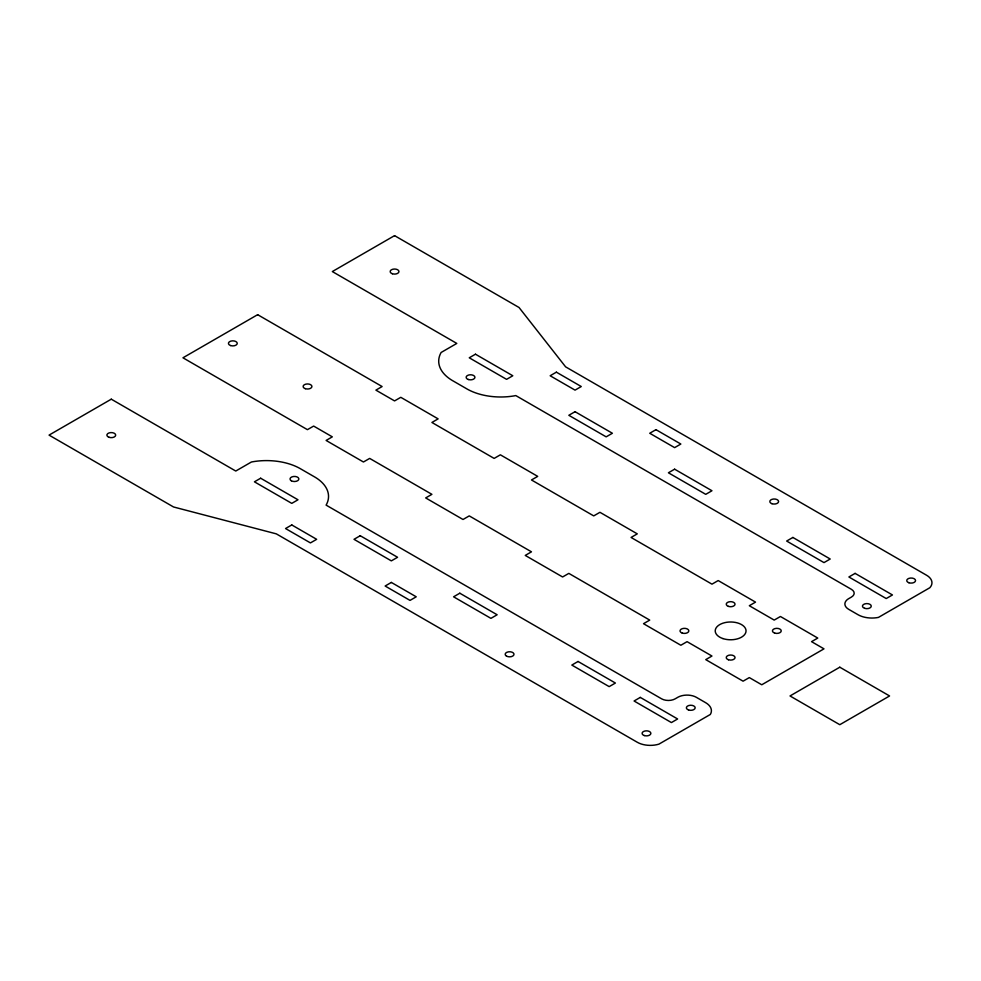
<?xml version="1.0" encoding="UTF-8"?>
<svg xmlns="http://www.w3.org/2000/svg" width="981" height="981" viewBox="0 0 981 981"><rect width="100%" height="100%" fill="white"/><g stroke="black" fill="none" stroke-linecap="round" stroke-linejoin="round"><path stroke-width="1.47" d="M111.282 399.181L49.05 435.11L173.527 506.969L276.311 533.86L637.282 742.261A18.406 10.632 0 0 0 658.925 744.138L710.305 714.475A19.706 11.38 0 0 0 705.633 702.678L696.351 697.319A13.145 7.59 0 0 0 678.214 697.074L675.21 698.803A9.503 5.481 0 0 1 661.685 698.864L326.109 505.117A47.971 27.701 0 0 0 313.65 476.374L301.204 469.188A47.971 27.701 0 0 0 251.418 462.002L235.759 471.039L111.282 399.181M257.647 314.68L182.957 357.795L307.433 429.666L313.65 426.073L332.326 436.852L326.109 440.444L363.448 462.002L369.665 458.409L431.91 494.338L425.68 497.931L463.02 519.489L469.249 515.896L531.481 551.825L525.252 555.418L562.604 576.975L568.821 573.382L649.729 620.102L643.511 623.695L680.851 645.253L687.068 641.66L711.961 656.031L705.744 659.624L743.083 681.182L749.312 677.589L761.759 684.775L823.991 648.846L811.545 641.66L817.774 638.067L780.435 616.497L774.205 620.09L749.312 605.718L755.529 602.126L718.19 580.568L711.973 584.161L631.065 537.453L637.282 533.86L599.943 512.303L593.726 515.896L531.481 479.967L537.711 476.374L500.371 454.816L494.142 458.409L431.91 422.468L438.127 418.875L400.788 397.317L394.57 400.91L375.895 390.131L382.124 386.539L257.647 314.68M394.558 235.636L332.326 271.565L456.803 343.424L441.131 352.473A47.971 27.701 0 0 0 453.578 381.217L466.024 388.402A47.971 27.701 0 0 0 515.822 395.588L851.398 589.336A9.503 5.481 0 0 1 851.3 597.147L848.295 598.876A13.145 7.59 0 0 0 848.724 609.348L858.007 614.707A19.706 11.38 0 0 0 878.449 617.405L929.816 587.742A18.406 10.632 0 0 0 926.579 575.246L565.608 366.845L519.035 307.494L394.558 235.636M260.652 478.225L254.422 481.818L291.774 503.376L297.991 499.783L260.652 478.225M475.466 354.202L469.249 357.795L506.588 379.353L512.805 375.76L475.466 354.202M291.774 524.945L285.545 528.538L310.437 542.91L316.667 539.317L291.774 524.945M556.374 372.167L550.157 375.76L575.05 390.131L581.267 386.539L556.374 372.167M360.223 535.724L354.006 539.317L391.345 560.874L397.575 557.282L360.223 535.724M575.05 411.701L568.821 415.294L606.16 436.852L612.389 433.259L575.05 411.701M391.345 582.432L385.128 586.025L410.021 600.397L416.238 596.804L391.345 582.432M655.958 429.666L649.729 433.259L674.621 447.63L680.851 444.037L655.958 429.666M459.807 593.211L453.578 596.804L490.929 618.361L497.146 614.768L459.807 593.211M674.621 469.188L668.404 472.781L705.744 494.338L711.961 490.745L674.621 469.188M578.054 661.476L571.825 665.069L609.176 686.626L615.394 683.034L578.054 661.476M792.869 537.453L786.652 541.046L823.991 562.604L830.208 559.011L792.869 537.453M640.286 697.405L634.069 700.998L671.409 722.568L677.626 718.975L640.286 697.405M855.113 573.382L848.884 576.975L886.223 598.545L892.452 594.952L855.113 573.382M839.797 667.203L790.012 695.958L839.797 724.701L889.583 695.958L839.797 667.203M728.442 606.393A4.402 2.538 0 0 0 735.039 604.198A4.402 2.538 0 0 0 728.442 602.003A4.402 2.538 0 0 0 728.442 606.393M728.442 659.759A4.402 2.538 0 0 0 735.039 657.552A4.402 2.538 0 0 0 728.442 655.357A4.402 2.538 0 0 0 728.442 659.759M722.936 638.582A15.402 8.89 0 0 0 746.038 630.881A15.402 8.89 0 0 0 722.936 623.18A15.402 8.89 0 0 0 722.936 638.582M774.647 633.076A4.402 2.538 0 0 0 781.244 630.881A4.402 2.538 0 0 0 774.647 628.674A4.402 2.538 0 0 0 774.647 633.076M682.224 633.076A4.402 2.538 0 0 0 688.834 630.881A4.402 2.538 0 0 0 682.224 628.674A4.402 2.538 0 0 0 682.224 633.076M305.324 388.684A4.402 2.538 0 0 0 311.933 386.489A4.402 2.538 0 0 0 305.324 384.282A4.402 2.538 0 0 0 305.324 388.684M230.645 345.57A4.402 2.538 0 0 0 237.243 343.375A4.402 2.538 0 0 0 230.645 341.167A4.402 2.538 0 0 0 230.645 345.57M392.363 273.76A4.402 2.538 0 0 0 398.96 271.565A4.402 2.538 0 0 0 392.363 269.358A4.402 2.538 0 0 0 392.363 273.76M908.946 582.763A4.402 2.538 0 0 0 915.555 580.556A4.402 2.538 0 0 0 908.946 578.361A4.402 2.538 0 0 0 908.946 582.763M468.342 379.512A4.402 2.538 0 0 0 474.939 377.305A4.402 2.538 0 0 0 468.342 375.11A4.402 2.538 0 0 0 468.342 379.512M771.998 503.719A4.402 2.538 0 0 0 778.607 501.524A4.402 2.538 0 0 0 771.998 499.329A4.402 2.538 0 0 0 771.998 503.719M864.666 608.33A4.402 2.538 0 0 0 871.263 606.123A4.402 2.538 0 0 0 864.666 603.928A4.402 2.538 0 0 0 864.666 608.33M506.478 656.093A4.402 2.538 0 0 0 513.848 654.952A4.402 2.538 0 0 0 508.452 651.838A4.402 2.538 0 0 0 506.478 656.093M688.576 709.986A4.402 2.538 0 0 0 695.173 707.792A4.402 2.538 0 0 0 688.576 705.584A4.402 2.538 0 0 0 688.576 709.986M644.284 735.554A4.402 2.538 0 0 0 650.881 733.359A4.402 2.538 0 0 0 644.284 731.164A4.402 2.538 0 0 0 644.284 735.554M291.332 480.776A4.402 2.538 0 0 0 298.702 479.635A4.402 2.538 0 0 0 293.307 476.521A4.402 2.538 0 0 0 291.332 480.776M109.087 437.318A4.402 2.538 0 0 0 115.684 435.11A4.402 2.538 0 0 0 109.087 432.915A4.402 2.538 0 0 0 109.087 437.318"/></g></svg>
